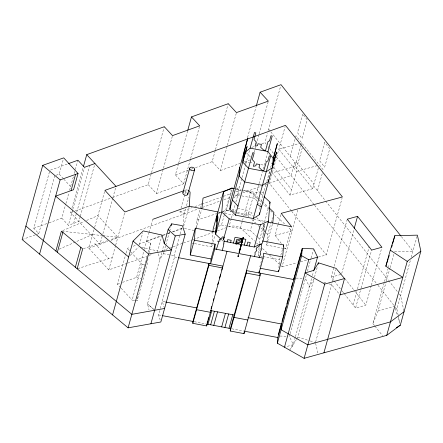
<?xml version="1.0" encoding="UTF-8"?>
<svg xmlns="http://www.w3.org/2000/svg" width="443" height="443" viewBox="0 0 443 443"><rect width="100%" height="100%" fill="white"/><g stroke="black" fill="none" stroke-linecap="round" stroke-linejoin="round"><path stroke-width="0.33" stroke-dasharray="2.21 1.66" d="M183.308 225.548L183.983 214.766L185.606 208.93M194.532 243.606L211.699 246.856L212.861 232.896M259.853 209.34L260.019 207.335M259.061 247.46L258.374 255.711L259.089 253.136M259.404 243.329L259.748 239.203L263.856 224.396L262.76 237.57L263.873 233.55L264.504 225.958L263.391 229.978M264.399 224.197L263.541 228.173M268.945 177.488L269.388 172.139L268.58 171.07M278.891 267.744L279.561 259.725L280.098 257.793M196.122 227.464L196.919 220.154L201.593 203.293M283.492 248.457L266.625 245.057L267.777 234.43L270.839 223.405M135.204 300.587L137.053 300.869L138.066 294.861M148.028 258.95L147.01 264.958L137.053 300.869M149.042 252.942L150.731 242.93L146.533 241.424M238.406 256.558L238.013 255.982L237.863 256.547L238.461 256.342L237.924 256.143M238.312 256.248L238.661 254.969M22.15 239.563L38.762 233.644L33.812 228.278L49.699 170.987M38.762 233.644L54.838 175.688M56.084 175.24L59.201 174.127L63.355 159.17M49.101 222.774L61.837 218.183L65.719 204.195M65.902 203.531L68.859 192.871M69.595 190.208L73.477 176.214M74.214 173.551L75.138 170.223M75.321 169.553L77.913 160.228M102.167 236.324L99.946 244.32L70.67 212.59L71.223 210.591M71.96 207.928L83.229 167.288M61.837 218.183L68.377 225.277L72.63 209.954M72.813 209.284L84.452 167.321M73.632 223.383L76.589 212.723M76.772 212.059L89.702 165.427M80.177 216.826L78.887 221.494L68.377 225.277M80.36 216.162L94.957 163.539M126.997 263.38L108.795 269.937L88.849 248.318L94.509 227.901M94.691 227.259L104.919 190.363M102.903 233.66L112.694 198.353M112.882 197.689L116.022 186.365M108.795 269.937L115.496 245.765M115.678 245.112L124.871 211.975M120.662 287.695L117.45 284.218L125.934 253.629M126.117 252.964L127.412 248.307L129.96 247.393M112.677 197.462L148.222 184.665L151.362 173.34M151.545 172.676L164.292 126.709M139.401 244.785L142.701 232.88M148.222 184.665L156.434 193.569L163.273 168.921M163.456 168.257L172.51 135.613M122.55 282.379L136.577 277.329L144.136 250.068M144.318 249.403L148.837 233.118M149.02 232.464L152.47 220.027M134.589 300.492L132.125 300.121L142.087 264.211L127.412 248.307M142.065 274.184L147.231 255.567M148.15 252.239L150.731 242.93M156.434 193.569L183.612 183.784L175.395 174.88L178.54 163.556M178.723 162.891L187.588 130.912M163.755 252.394L163.384 253.717L159.834 259.426L157.697 250.954L161.734 236.396M161.667 252.809L147.502 303.887L149.014 309.884M161.85 252.145L163.871 244.868M163.938 251.729L165.593 245.754M165.776 245.09L169.459 231.811M169.647 231.146L170.749 227.165M183.612 183.784L190.451 159.137M190.634 158.472L199.688 125.829M183.983 214.766A3.19 2.115 15.5 0 0 179.913 212.003L180.273 210.707M180.993 208.116L184.77 194.494M184.952 193.846L186.032 189.958A3.19 2.115 15.5 0 1 187.516 190.108M186.503 205.685L188.84 197.257M160.277 308.461L174.564 256.946L174.093 255.522L181.829 227.641M160.2 320.062L158.489 314.901L160.1 309.103M183.629 226.484L189.072 206.848M195.396 167.675L212.175 161.64L215.315 150.315M215.497 149.645L228.245 103.684M196.304 228.837L201.515 210.032M212.175 161.64L220.392 170.544L227.226 145.891M227.409 145.226L236.28 113.253M211.699 246.856L212.236 244.929M212.95 242.354L214.916 235.272M218.526 226.423L221.489 225.044L224.523 214.096M224.701 213.454L231.218 189.958M218.571 212.967L226.445 210.353L232.204 189.598M247.559 137.502L256.242 106.193M228.92 210.862L229.568 208.537M232.536 210.934L233.018 209.19L230.144 208.647M233.611 198.032L237.143 195.025L241.812 178.202M241.989 177.549L245.621 164.453M245.804 163.799L249.963 148.798M231.257 218.659L229.048 226.639A10.632 7.049 15.5 0 1 240.477 227.918L254.504 241.025M231.445 217.995L232.553 214.002M233.289 211.344L235.133 204.694M235.87 202.036L239.004 190.728A10.632 7.049 15.5 0 1 241.668 190.147M235.626 211.444L236.174 209.478M254.11 152.403L255.589 147.076M256.325 144.412L259.1 134.417M259.282 133.753L268.153 101.774M240.477 227.918L243.611 216.616M243.794 215.951L250.433 192.013A10.632 7.049 15.5 0 0 243.622 190.097M266.243 144.246L264.964 142.629L267.633 133.011M268.342 130.447L280.668 86.003M246.23 214.146L247.321 210.215L236.534 208.166M248.888 216.666L247.897 215.73L254.011 193.685L241.944 190.656M248.457 214.567L249.055 212.396L252.001 212.956L251.397 215.126M256.951 201.061L254.93 198.398L258.823 184.36M259.005 183.701L262.306 171.812M263.037 169.171L267.749 152.171M257.272 236.916L250.339 230.51L253.374 219.567M265.933 184.598L260.185 205.325L258.568 203.193M266.841 181.32L269.754 170.832M270.656 167.576L271.919 163.007M291.245 210.763L269.41 183.302L285.115 126.67M264.493 222.098L268.547 207.474M263.751 225.659L264.205 224.025M259.803 250.561L260.694 247.338M271.016 222.757L272.456 217.568M290.276 156.401L295.448 137.756M295.631 137.086L296.002 135.757L323.274 169.868L322.914 171.175M259.808 266.836L261.951 259.111M266.625 245.057L272.561 223.66M294.756 162.055L291.018 175.522L269.41 183.302M281.338 243.473L275.075 235.388L277.949 225.011M278.132 224.363L280.829 214.633M295.044 166.485L272.312 172.842L289.977 195.064L312.658 188.718L295.044 166.485L300.686 146.129M300.869 145.47L301.605 142.829L299.656 143.371M296.566 168.406L302.215 148.051M289.977 195.064L296.539 171.408L278.874 149.191L299.008 143.554M280.812 255.218L282.418 249.426M284.162 248.589L285.514 248.861L291.45 227.464M281.061 265.828L282.064 266.764L298.133 208.808M312.658 188.718L318.318 168.323M317.487 190.75L322.731 171.829M289.927 334.321L289.373 336.32L293.255 344.621L289.678 350.164M290.11 333.657L306.357 275.086M307.448 271.149L310.903 258.679M311.086 258.025L313.456 249.492M295.287 337.295L293.255 344.621L285.093 347.035M295.475 336.625L311.678 278.182M312.404 275.574L313.489 271.659M296.821 338.84L297.89 337.106L313.96 279.151L309.33 286.665L305.448 278.365M314.502 277.196L317.581 266.105M318.417 257.04L326.353 254.919L342.057 198.298M333.734 280.33L331.214 277.13L347.284 219.174M315.626 341.952L332.062 282.706M332.239 282.053L335.678 269.66M341.68 273.636L354.057 229.003M353.06 304.867L356.759 291.544M357.495 288.88L369.135 246.912M371.201 285.89L365.846 305.21L355.563 308.04L360.918 288.72M361.106 288.055L371.633 250.085M371.389 285.226L381.916 247.255M374.579 325.644L372.879 323.501L384.33 282.197M384.518 281.532L388.395 267.544M388.583 266.874L388.948 265.545M372.879 323.501L378.073 310.992L386.202 281.682M386.385 281.017L389.895 268.358M390.078 267.694L394.143 253.036M398.168 315.156L396.873 309.136L410.55 259.814M411.287 257.161L417.389 235.15M237.769 256.054L238.439 256.436M238.013 256.591L238.694 254.144M238.489 254.16L237.747 256.148L238.057 256.104M291.372 347.672L296.461 339.421M130.109 255.5L138.366 247.255M244.835 163.124L246.347 161.833L248.983 162.337M236.418 189.294L239.447 186.713M217.89 213.819L222.037 211.887M222.635 211.616L225.598 210.231L231.8 211.411M214.379 228.355L215.564 227.802M59.174 249.193L92.72 234.364M62.662 230.62L84.065 221.517M86.584 220.448L97.914 215.625L117.86 237.243L110.047 239.829M50.519 170.09L67.718 163.899M70.67 212.59L74.546 211.189M75.194 210.957L112.029 197.694M175.395 174.88L188.303 170.234M190.883 169.304L194.754 167.908M251.652 147.425L254.188 146.511M261.796 143.77L264.964 142.629M33.812 228.278L48.464 223.001M220.392 170.544L239.907 163.517M244.458 161.878L249.664 160.001M184.078 190.662L186.032 189.958M179.913 212.003L192.251 207.562M194.848 206.626L201.344 204.289M201.991 204.057L220.824 197.273M223.422 196.343L231.213 193.536M235.759 191.897L239.004 190.728M88.849 248.318L107.738 241.513M110.988 240.344L198.641 208.786M202.534 207.379L220.066 201.072M223.959 199.666L230.454 197.329M235 195.695L240.195 193.824M242.792 192.888L261.619 186.11M265.518 184.703L266.813 184.238M146.661 240.975L162.072 235.427M162.714 235.194L167.21 233.572M167.853 233.345L169.78 232.647M172.349 231.722L181.979 228.256M133.149 246.242L136.333 245.095M138.886 244.176L162.592 235.643M163.234 235.41L167.083 234.026M167.725 233.793L170.295 232.868M172.864 231.944L183.142 228.245M127.645 263.148L148.444 255.655M149.097 255.423L152.348 254.254M162.094 250.744L169.896 247.936M170.544 247.698L172.499 247M173.147 246.762L182.898 243.251M183.546 243.019L192.644 239.741M193.298 239.508L212.795 232.486M217.347 230.847L225.797 227.807M117.45 284.218L120.003 283.298M83.339 248.673L107.439 240.693M196.919 220.154L217.917 213.183M263.934 191.813L259.986 193.109L257.361 189.648M77.813 268.602L112.223 257.571M296.539 171.408L317.924 165.427M378.073 310.992L394.015 306.562M331.214 277.13L341.498 274.3M275.075 235.388L292.02 230.853L288.011 227.109M282.064 266.764L297.264 262.699M300.57 261.813L306.523 260.224M394.514 251.602L412.942 251.181L401.341 236.54M296.051 278.082L304.103 278.326M279.976 336.038L288.033 336.281M62.081 231.229L102.217 235.56M102.898 235.632L117.86 237.243M142.087 264.211L144.545 264.587M163.384 253.717L170.749 254.958M171.419 255.074L174.093 255.522M249.642 162.459L252.936 163.085M260.844 164.586L264.133 165.206M236.457 188.884L241.153 189.776M243.838 190.285L259.271 193.209M237.143 195.025L241.097 195.773M241.756 195.9L254.93 198.398M232.376 211.516L235.443 212.103M237.465 212.485L253.224 215.47M221.489 225.044L227.525 226.185M228.2 226.312L250.339 230.51M191.891 243.102L193.873 243.478M261.021 256.209L262.35 256.464M263.009 256.586L279.561 259.725M174.564 256.946L177.942 257.582M164.946 301.893L162.243 301.378L164.375 307.83M158.489 314.901L161.872 315.538M194.267 321.684L206.145 323.933M231.75 328.789L243.561 331.032M218.748 212.136L220.775 212.54M224.822 213.36L233.594 215.126M253.845 219.202L265.313 221.511M184.471 228.51L193.768 230.382M141.544 247.371L157.697 250.954M236.584 189.311L241.274 190.49M226.445 210.353L231.141 211.527M234.491 212.369L236.501 212.873M237.171 213.044L247.897 215.73M237.98 256.104L238.456 256.375M323.711 282.213L326.314 283.033M328.916 283.847L331.519 284.666L339.565 294.351M297.89 337.106L309.591 340.783M310.244 340.988L315.444 342.622M136.577 277.329L140.774 278.841M256.442 217.469L262.439 222.768M153.632 309.336L147.502 303.887L153.627 309.364M261.104 193.923L263.585 196.21M257.765 237.376L259.748 239.203M221.55 239.729L223.028 241.097M250.433 192.013L258.452 199.5M258.95 199.97L268.475 208.858M270.474 210.73L273.984 214.008M274.483 214.478L285.508 224.773M256.508 242.897L258.014 244.298M262.522 248.512L267.533 253.191M269.538 255.063L280.557 265.357M254.011 193.685L257.987 197.423M258.485 197.888L261.963 201.161M262.461 201.631L268.425 207.235M251.873 219.473L255.849 223.211M258.335 225.548L260.323 227.42M260.822 227.885L265.789 232.558M266.287 233.024L267.777 234.43M246.33 152.636L250.439 157.088M94.719 243.417L108.95 258.839M121.122 288.194L132.125 300.121M59.201 174.127L63.366 178.667M63.825 179.171L70.758 186.73M296.289 161.983L313.976 183.972M273.818 167.41L291.488 189.632M291.671 211.305L326.353 254.919M268.696 129.162L270.391 131.3M270.811 131.831L295.88 163.473M313.494 185.711L325.195 200.485M325.627 201.022L388.179 279.987M388.611 280.53L397.604 291.887M399.32 294.047L400.605 295.669L403.922 311.041M267.954 146.406L269.233 148.023M269.66 148.56L273.508 153.416M276.498 157.187L314.148 204.721M314.58 205.259L377.547 284.744M377.973 285.286L394.68 306.373M395.411 307.298L396.873 309.136M375 326.181L382.647 335.833M344.914 278.636L353.885 290.027M354.311 290.569L365.846 305.21M334.155 280.868L340.457 288.864M342.14 291.001L343.818 293.133M344.239 293.665L355.563 308.04M284.677 247.787L285.514 248.861M395.267 308.317L397.41 315.449M398.185 318.046L399.747 323.229M315.599 343.275L317.924 353.088M398.312 315.82L399.752 322.504M184.615 191.786A2.564 1.7 15.5 0 1 186.525 192.201M302.68 114.034L297.497 132.712L302.126 138.554L307.304 119.876L302.68 114.034M324.68 142.297L319.575 160.715L324.658 167.133L329.769 148.715L324.68 142.297"/><path stroke-width="0.66" d="M152.647 219.374L189.255 206.194L190.102 192.716A3.19 2.115 15.5 0 0 188.458 190.473M195.341 228.167L194.339 240.195L215.148 244.137L214.744 248.977L210.635 263.784L211.04 258.945L190.235 255.002L191.232 242.98L195.341 228.167L215.807 232.049M192.794 323.318L192.949 321.435L209.018 263.48L208.863 265.363L192.794 323.318L206.648 325.943L226.982 251.297M212.917 232.232L213.194 228.904L223.466 191.858L231.761 187.993L234.447 188.502M206.648 325.943L206.803 324.06L230.438 328.54L230.233 331.015L244.01 333.629L260.08 275.673L260.29 273.198L259.736 275.186M221.051 239.27L215.625 234.253L217.297 214.096M215.625 234.253L221.788 212.014L223.466 191.858M272.523 166.407L276.604 152.115L259.41 214.689L253.258 218.532L235.471 215.16L229.878 209.09L230.581 200.607L243.584 153.732L250.145 148.145L254.476 132.518L255.838 132.911L254 139.528L256.231 141.948L255.046 146.212L257.477 145.658L258.003 143.759L261.47 144.418L260.678 147.281L263.685 150.094L265.534 150.52L268.015 141.572L269.554 140.813L270.95 135.779L272.229 136.018L267.932 151.517L273.187 158.444L272.406 167.808L266.26 171.651L248.473 168.279L242.88 162.21L243.7 152.857L247.831 137.961L243.705 154.186L244.702 152.176L243.152 159.452M239.785 167.421L239.082 175.899L244.674 181.968L262.461 185.34L268.613 181.497L268.779 179.493M230.233 331.015L246.308 273.06L246.513 270.584L293.908 279.572L294.036 278.021M244.01 333.629L244.115 332.394M259.41 214.689L259.576 212.684M259.199 271.149L259.044 272.966L263.153 258.153L263.557 253.318L282.667 256.94L278.558 271.747L260.107 268.248M262.477 240.964L283.664 244.918L282.667 256.94M237.481 243.838L254.282 247.022L262.284 243.296L268.452 221.057L270.025 202.158L264.078 196.664M278.558 271.747L278.669 270.413M339.991 294.861L402.792 277.401L385.831 266.226L390.277 250.19L394.868 235.665L417.389 235.15L420.85 251.187L400.328 325.179L386.722 335.357L304.114 358.326L277.357 343.203L277.833 337.527L302.098 250.04M277.357 343.203L301.622 255.716L302.226 248.49L313.633 248.833L317.52 257.134L313.854 270.352L305.061 272.949L324.708 284.057L344.516 278.553L336.043 268.353L318.484 262.843L313.854 270.352M201.875 208.736L203.032 198.104L232.558 188.303M272.738 223.006L273.896 212.38L268.923 207.706M243.224 237.98L243.417 237.287L239.192 252.372M243.417 237.669C242.587 237.26 244.182 237.431 243.229 237.653L239.048 252.222M239.165 252.349L241.9 241.939M239.392 252.311L243.268 237.642M272.639 165.04L274.189 157.769L273.187 159.779L277.318 143.554L273.187 158.444M128.653 256.957L55.641 196.155L73.532 189.754L78.046 173.495L63.714 157.869L42.733 165.35L22.15 239.563L128.093 327.831L160.842 321.995L185.196 234.164L182.378 225.648L171.668 223.842L168.119 229.546L164.237 243.545L171.386 249.93L148.571 253.994L133.055 241.075L143.255 230.892L162.099 235.072L164.237 243.545M39.571 254.11L60.148 179.891L78.046 173.495M71.052 190.64L75.559 174.381M55.879 251.081L61.4 231.157L82.691 248.888L77.165 268.807M57.335 252.294L62.856 232.37M83.417 166.623L86.739 154.635L164.292 126.709L172.51 135.613L199.688 125.829L191.47 116.924L228.245 103.684L236.462 112.588L268.336 101.109L260.119 92.205L281.034 84.674L400.915 235.997M75.332 267.284L80.859 247.36M112.577 314.912L133.055 241.075M128.093 327.831L148.571 253.994M187.777 130.248L191.47 116.924M171.12 225.836L171.668 223.842M182.898 192.794L189.731 168.174M150.908 323.767L175.267 235.931L168.119 229.546M187.793 194.311L194.621 169.691A2.564 1.7 15.5 0 0 191.442 167.161A2.564 1.7 15.5 0 0 190.462 169.94A2.564 1.7 15.5 0 0 194.621 169.691M190.235 255.002L194.339 240.195M217.07 216.849L217.64 214.789L216.86 219.385M216.699 221.279L217.978 216.682L217.358 224.108L216.084 228.704M215.946 230.354L216.677 227.713L215.448 233.339M211.04 258.945L215.148 244.137M256.425 105.528L260.119 92.205M242.997 160.809L247.078 146.517L229.878 209.09M223.394 239.79L229.197 218.859L221.788 212.014M227.082 241.867L227.702 239.641L231.202 240.305L230.587 242.531M235.471 215.16L252.803 152.652L254.166 153.045L252.327 159.663L254.553 162.077L253.374 166.346L255.805 165.793L256.331 163.893L259.797 164.547L259.005 167.415L262.007 170.228L263.862 170.655L266.343 161.701L267.882 160.942L269.278 155.908L270.557 156.152L253.258 218.532M207.163 322.77L207.695 320.843M208.055 319.553L208.592 317.62M211.106 308.544L211.66 306.556M213.316 300.587L213.864 298.599M215.519 292.629L216.073 290.641M217.729 284.672L218.277 282.684M219.567 278.043L220.487 274.726M221.771 270.086L222.325 268.093M208 324.287L211.748 310.759M210.663 324.791L214.418 311.268M233.422 243.069L235.028 237.265L245.859 239.32L244.254 245.123M213.786 325.383L217.541 311.861M221.661 326.879L225.415 313.351M246.79 245.599L247.77 242.072L250.245 242.542L249.265 246.07M224.911 327.493L228.66 313.965M229.009 328.269L232.758 314.746M230.438 328.54L250.616 255.777M254.282 247.022L260.451 224.784L268.452 221.057M269.654 203.487L270.025 202.158M283.31 246.203L283.664 244.918M278.337 334.648L281.288 323.988M282.03 321.325L286.095 306.667M286.831 304.003L288.31 298.671M289.052 296.007L290.525 290.68M291.267 288.016L292.745 282.684M293.482 280.02L302.226 248.49M284.461 347.218L308.727 259.731L317.52 257.134M318.124 264.144L318.484 262.843M304.114 358.326L324.708 284.057M354.245 228.333L357.567 216.345L347.284 219.174L371.633 250.085L381.916 247.255L357.567 216.345M323.916 352.816L344.516 278.553M391.662 247.211L392.199 245.284M392.553 243.999L394.868 235.665M386.722 335.357L407.239 261.364L420.85 251.187M216.422 249.293L218.637 242.321L217.729 241.108L219.706 241.291L220.055 240.826L219.401 239.513L222.043 238.711C221.101 236.806 223.111 236.368 224.291 237.498L223.35 239.436L223.981 239.918L224.49 241.302L223.482 243.312L224.069 243.728L223.41 244.47L223.466 245.976L222.275 250.406M385.831 266.226L388.223 258.646M388.622 257.383L389.22 255.489M254.376 256.491L255.157 254.221L254.969 252.543L256.868 250.544L256.154 249.774L256.503 248.905L256.12 248.185L259.52 245.915L259.017 244.802L260.75 244.303L261.752 244.508L261.165 246.23L261.652 247.903L261.536 249.415L260.107 252.36L260.772 254.011L259.044 257.377M404.066 311.711L390.455 321.889L307.846 344.859L281.095 329.736L281.587 324.005L247.969 317.631M242.05 238.938L239.669 240.333L236.141 241.402M241.645 240.638L239.358 242.066L235.975 243.157M396.302 327.787L400.328 325.179M261.835 205.934L260.656 206.671L257.211 204.273M68.355 163.666L77.913 160.228L84.452 167.321L94.957 163.539M183.43 190.894L124.871 211.975L104.919 190.363L285.486 125.347L342.422 196.963L281.189 213.338L291.627 226.81L268.015 222.059M243.218 237.343L243.578 237.559M175.267 235.931L185.196 234.164M164.591 308.478L131.837 314.342L25.893 226.074M250.145 148.145L267.932 151.517M229.197 218.859L260.451 224.784M223.704 241.225L236.13 243.578M214.744 248.977L263.153 258.153M178.618 257.715L222.879 266.105M208.863 265.363L222.718 267.987M246.308 273.06L260.08 275.673M165.621 302.021L196.698 307.913M210.552 310.537L234.192 315.017M196.57 309.696L210.425 312.321M234.009 317.393L247.787 320.007M162.548 315.671L192.949 321.435M244.215 331.154L277.833 337.527M189.255 206.194L218.072 211.998M301.622 255.716L308.727 259.731M390.277 250.19L407.239 261.364M42.733 165.35L60.148 179.891M86.739 154.635L116.022 186.365M232.387 200.048L237.974 206.117M187.478 192.96A2.564 1.7 15.5 0 1 185.429 195.297A2.564 1.7 15.5 0 1 183.131 192.406M236.003 242.808L236.036 244.326L241.911 241.967L241.789 239.303L243.057 237.897L238.932 239.403L236.451 239.669L236.003 242.808"/></g></svg>
